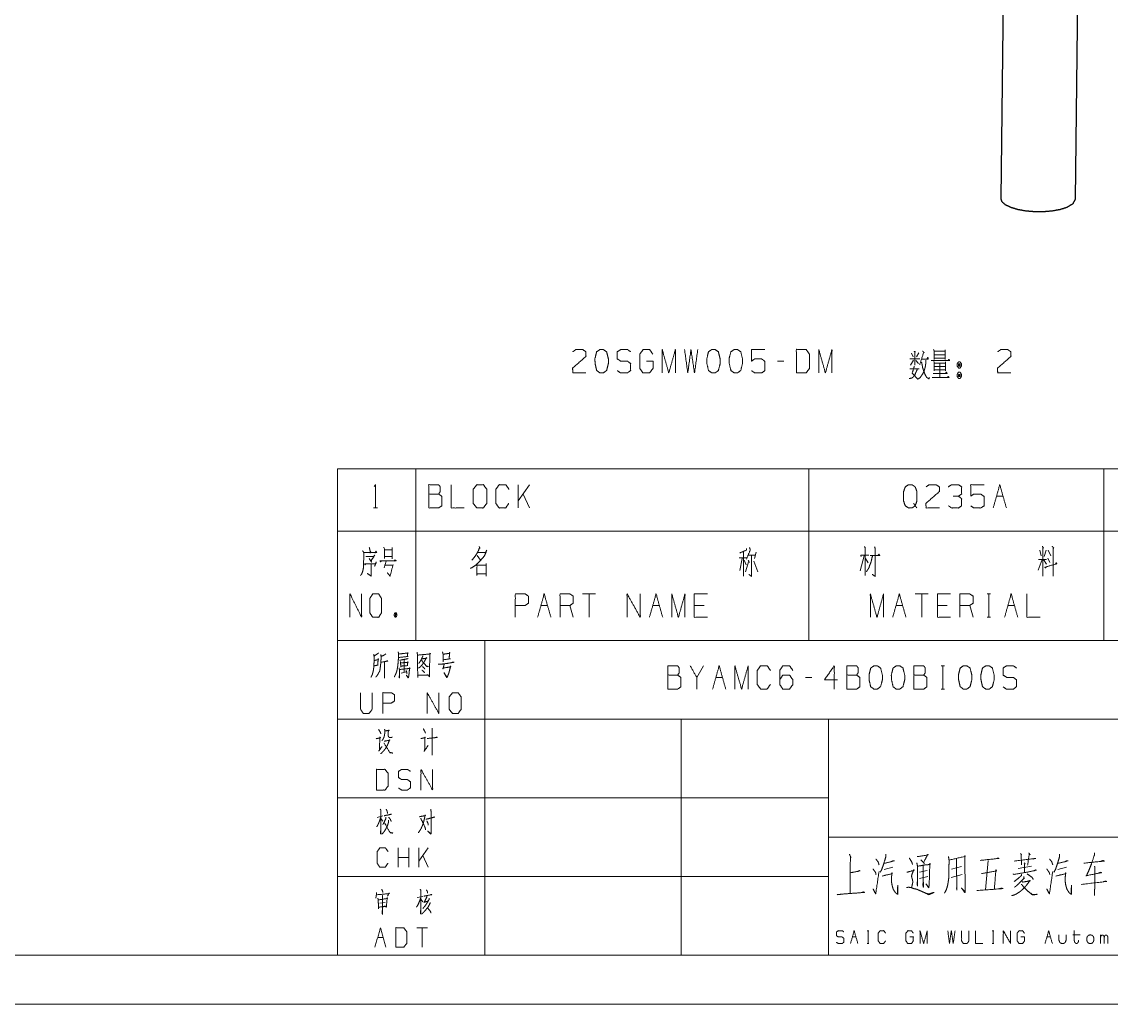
# Model space of a CAD drawing. Header units: millimetres. Extents: x 0 to 420, y 0 to 297.
# Drawn here: x 202.9 to 313.8, y 0 to 99.9 of the extents above; entities that cross this region are included whole.
import ezdxf

# ---------------------------------------------------------------- set-up
doc = ezdxf.new("R2010")
doc.units = ezdxf.units.MM
doc.layers.add('101', color=7, linetype='Continuous', true_color=0xffffff)

msp = doc.modelspace()

# ---------------------------------------------------------------- linework, layer by layer
at = {"layer": '101', "color": 92, "linetype": 'Continuous', "lineweight": 25}
for p, q in [((310.11, 81.88), (311.23, 174.32)), ((303.62, 174.02), (302.51, 81.97))]:
    msp.add_line(p, q, dxfattribs=at)
at = {"layer": '101', "color": 72, "linetype": 'Continuous', "lineweight": 18}
for p, q in [((280.45, 65.42), (279.78, 65.42)), ((293.63, 65.52), (293.32, 65.02)), ((293.44, 66.22), (293.6, 65.87)), ((293.86, 65.5), (294.15, 65.17)), ((294.18, 66.27), (293.95, 65.87)), ((293.28, 64.65), (294.2, 64.65)), ((235, 54.46), (243, 54.46)), ((235, 54.46), (235, 48.11)), ((243, 54.46), (243, 48.11)), ((243, 54.46), (283, 54.46)), ((283, 54.46), (283, 48.11)), ((283, 54.46), (313, 54.46)), ((313, 54.46), (313, 48.11)), ((313, 54.46), (338, 54.46)), ((254.57, 52.85), (253.41, 51.2)), ((253.41, 50.48), (253.41, 52.85)), ((254.57, 50.48), (253.9, 51.9)), ((302.09, 51.68), (302.76, 51.68)), ((238.67, 50.48), (239.09, 50.48)), ((235, 48.11), (243, 48.11)), ((235, 48.11), (235, 37)), ((243, 48.11), (243, 37)), ((243, 48.11), (283, 48.11)), ((283, 48.11), (283, 37)), ((283, 48.11), (313, 48.11)), ((313, 48.11), (313, 37)), ((313, 48.11), (338, 48.11)), ((239.76, 46.22), (240.58, 46.22)), ((239.76, 45.53), (240.58, 45.53)), ((240.59, 46.45), (240.59, 45.3)), ((249.23, 45.65), (249.55, 45.17)), ((276.35, 46.08), (276.35, 43.55)), ((276.78, 45.68), (277.56, 45.68)), ((277.63, 45.98), (277.45, 45.35)), ((288.6, 45.62), (288.21, 44.08)), ((306.49, 46.18), (306.62, 45.6)), ((307.15, 46.18), (306.94, 45.53)), ((307.33, 46.2), (307.61, 45.62)), ((239.95, 45.08), (239.76, 44.38)), ((239.81, 44.65), (240.59, 44.65)), ((275.88, 45.4), (276.64, 45.4)), ((276.21, 45.35), (275.95, 44.13)), ((276.39, 45.17), (276.6, 44.7)), ((276.87, 45.12), (276.55, 44)), ((276.8, 45.17), (276.94, 44.95)), ((277.38, 45.08), (277.79, 43.98)), ((288.74, 45.35), (289.04, 44.9)), ((306.72, 45.25), (306.32, 44.17)), ((306.37, 45.25), (307.18, 45.25)), ((306.87, 45.25), (307.18, 44.77)), ((307.31, 45.37), (307.52, 44.92)), ((261.28, 41.74), (259.94, 41.74)), ((260.61, 41.74), (260.61, 39.36)), ((295.14, 41.74), (293.8, 41.74)), ((294.47, 41.74), (294.47, 39.36)), ((301.12, 41.74), (301.46, 41.74)), ((301.3, 41.74), (301.3, 39.36)), ((255.72, 40.56), (256.39, 40.56)), ((259, 39.36), (258.67, 40.56)), ((267.1, 40.56), (267.77, 40.56)), ((272.33, 40.56), (271.32, 40.56)), ((291.86, 40.56), (292.53, 40.56)), ((297.08, 40.56), (296.08, 40.56)), ((299.7, 39.36), (299.36, 40.56)), ((303.24, 40.56), (303.91, 40.56)), ((240.85, 39.81), (240.99, 39.39)), ((301.12, 39.36), (301.46, 39.36)), ((235, 37), (243, 37)), ((243, 37), (283, 37)), ((283, 37), (313, 37)), ((313, 37), (338, 37)), ((241.79, 35.05), (241.78, 33.74)), ((272.25, 34.43), (271.58, 33.25)), ((296.45, 34.43), (296.78, 34.43)), ((296.62, 34.43), (296.62, 32.05)), ((241.5, 33.66), (242.04, 33.81)), ((273.52, 33.25), (274.2, 33.25)), ((283.3, 33.25), (282.63, 33.25)), ((296.45, 32.05), (296.78, 32.05)), ((239.62, 19.15), (239.06, 19.01)), ((239.43, 18.9), (239.63, 18.63)), ((241.17, 13.94), (241.17, 15.91)), ((242.28, 13.94), (242.28, 15.91)), ((244.25, 15.91), (243.29, 14.54)), ((243.29, 13.94), (243.29, 15.91)), ((242.28, 14.94), (241.17, 14.94)), ((244.25, 13.94), (243.7, 15.12)), ((301.25, 14.63), (300.98, 11.62)), ((290.64, 13.69), (291.54, 13.94)), ((294.25, 13.42), (295.03, 13.59)), ((298.54, 14.01), (297.49, 13.73)), ((304.3, 13.8), (305.66, 14.04)), ((308.32, 13.69), (309.22, 13.94)), ((294.25, 12.8), (295.08, 13)), ((297.47, 12.9), (298.59, 13.18)), ((239.32, 10.28), (239.85, 10.36)), ((243.7, 10.96), (243.12, 10.84)), ((243.49, 10.67), (243.68, 10.43)), ((244.18, 7.77), (243.07, 7.77)), ((243.62, 7.77), (243.62, 5.8)), ((239.1, 6.79), (239.66, 6.79)), ((287.41, 6.84), (287.78, 6.84)), ((288.91, 7.48), (289.1, 7.48)), ((289.01, 7.48), (289.01, 6.17)), ((301.64, 7.48), (301.83, 7.48)), ((301.74, 7.48), (301.74, 6.17)), ((307.21, 6.84), (307.58, 6.84)), ((309.85, 7.04), (310.59, 7.04)), ((312.68, 6.17), (312.68, 7.04)), ((288.91, 6.17), (289.1, 6.17)), ((301.64, 6.17), (301.83, 6.17))]:
    msp.add_line(p, q, dxfattribs=at)
at = {"layer": '101', "color": 133, "linetype": 'Continuous', "lineweight": 18}
for p, q in [((235, 37), (415, 37)), ((235, 37), (235, 5)), ((250, 37), (250, 5)), ((235, 29), (415, 29)), ((270, 29), (270, 5)), ((285, 29), (285, 5)), ((235, 21), (285, 21)), ((285, 17), (394, 17)), ((235, 13), (285, 13)), ((25, 5), (415, 5)), ((235, 5), (415, 5)), ((0, 0), (420, 0))]:
    msp.add_line(p, q, dxfattribs=at)
at = {"layer": '101', "color": 92, "linetype": 'Continuous', "lineweight": 25}
for points, knots in [([(302.51, 81.97), (302.62, 81.66), (302.96, 81.35), (303.5, 81.09), (304.21, 80.87), (305.04, 80.72), (305.96, 80.64), (306.89, 80.64), (307.79, 80.72), (308.6, 80.87), (309.27, 81.08)], [0, 0, 0.046432, 0.108499, 0.191206, 0.293221, 0.410259, 0.536472, 0.665184, 0.789516, 0.902959, 1, 1]), ([(309.27, 81.08), (309.89, 81.46), (310.11, 81.88)], [0, 0, 0.601871, 1, 1])]:
    msp.add_open_spline(points, degree=1, knots=knots, dxfattribs=at)
at = {"layer": '101', "color": 72, "linetype": 'Continuous', "lineweight": 18}
for points, knots in [([(258.96, 66.37), (259.27, 66.6), (259.96, 66.6), (260.3, 66.37), (260.3, 65.9), (258.94, 64.7), (258.96, 64.22), (260.3, 64.22)], [0, 0, 0.069691, 0.192979, 0.265274, 0.350227, 0.674741, 0.759752, 1, 1]), ([(262.06, 64.22), (262.4, 64.47), (262.58, 65.17), (262.58, 65.65), (262.4, 66.37), (262.06, 66.6), (261.73, 66.6), (261.39, 66.37), (261.21, 65.65), (261.23, 65.17), (261.39, 64.47), (261.73, 64.22), (262.06, 64.22)], [0, 0, 0.067524, 0.18397, 0.260583, 0.380943, 0.446139, 0.500306, 0.565503, 0.685862, 0.762528, 0.878309, 0.945833, 1, 1]), ([(263.49, 64.45), (263.83, 64.22), (264.52, 64.22), (264.85, 64.47), (264.85, 65.17), (264.52, 65.42), (263.84, 65.42), (263.49, 65.65), (263.49, 66.37), (263.84, 66.6), (264.52, 66.6), (264.85, 66.37)], [0, 0, 0.068037, 0.184056, 0.254519, 0.372335, 0.442798, 0.555842, 0.62637, 0.748394, 0.818922, 0.931966, 1, 1]), ([(266.46, 65.42), (267.13, 65.42), (267.13, 64.7), (266.79, 64.22), (266.1, 64.22), (265.77, 64.7), (265.77, 66.12), (266.12, 66.6), (266.78, 66.6), (267.11, 66.12)], [0, 0, 0.103295, 0.214795, 0.304261, 0.410274, 0.49974, 0.718895, 0.809957, 0.910534, 1, 1]), ([(268.06, 64.22), (268.06, 66.6), (268.73, 64.22), (269.41, 66.6), (269.41, 64.22)], [0, 0, 0.245192, 0.5, 0.754808, 1, 1]), ([(270.34, 66.6), (270.66, 64.22), (270.99, 66.6), (271.35, 64.22), (271.68, 66.6)], [0, 0, 0.249745, 0.499742, 0.750003, 1, 1]), ([(273.45, 64.22), (273.78, 64.47), (273.96, 65.17), (273.96, 65.65), (273.78, 66.37), (273.45, 66.6), (273.11, 66.6), (272.77, 66.37), (272.6, 65.65), (272.61, 65.17), (272.77, 64.47), (273.11, 64.22), (273.45, 64.22)], [0, 0, 0.067524, 0.18397, 0.260583, 0.380943, 0.446139, 0.500306, 0.565503, 0.685862, 0.762528, 0.878309, 0.945833, 1, 1]), ([(275.72, 64.22), (276.06, 64.47), (276.23, 65.17), (276.23, 65.65), (276.06, 66.37), (275.72, 66.6), (275.39, 66.6), (275.05, 66.37), (274.87, 65.65), (274.89, 65.17), (275.05, 64.47), (275.39, 64.22), (275.72, 64.22)], [0, 0, 0.067527, 0.183972, 0.260584, 0.380943, 0.446142, 0.500305, 0.565505, 0.685864, 0.762529, 0.87831, 0.945837, 1, 1]), ([(277.15, 64.45), (277.49, 64.22), (278.18, 64.22), (278.51, 64.45), (278.51, 65.4), (278.18, 65.65), (277.49, 65.65), (277.15, 65.42), (277.15, 66.6), (278.51, 66.6)], [0, 0, 0.062229, 0.168343, 0.230572, 0.376815, 0.441266, 0.54738, 0.609609, 0.790488, 1, 1]), ([(281.72, 64.22), (282.71, 64.22), (283.06, 64.7), (283.06, 66.12), (282.71, 66.6), (281.72, 66.6), (281.72, 64.22)], [0, 0, 0.142134, 0.22716, 0.43179, 0.516817, 0.658951, 1, 1]), ([(284, 64.22), (284, 66.6), (284.67, 64.22), (285.34, 66.6), (285.34, 64.22)], [0, 0, 0.245192, 0.5, 0.754808, 1, 1]), ([(295.66, 66.62), (295.75, 66.45), (295.75, 65.6), (295.75, 65.72), (296.85, 65.72), (296.85, 65.57), (296.85, 66.55), (296.85, 66.42), (295.75, 66.42), (296.85, 66.42), (296.85, 66.05), (295.75, 66.05)], [0, 0, 0.027307, 0.145701, 0.163112, 0.315748, 0.336642, 0.472446, 0.489857, 0.642494, 0.795131, 0.847363, 1, 1]), ([(302.21, 66.37), (302.53, 66.6), (303.22, 66.6), (303.55, 66.37), (303.55, 65.9), (302.19, 64.7), (302.21, 64.22), (303.55, 64.22)], [0, 0, 0.069691, 0.192976, 0.265274, 0.350227, 0.67474, 0.759752, 1, 1]), ([(293.69, 66.42), (293.85, 66.35), (293.77, 66.4), (293.77, 65), (293.77, 65.65), (293.28, 65.65), (294.27, 65.65)], [0, 0, 0.046313, 0.069116, 0.437816, 0.608997, 0.739331, 1, 1]), ([(294.89, 65.52), (294.89, 65.22), (294.85, 64.9), (294.76, 64.55), (294.62, 64.2), (294.46, 63.95), (294.29, 63.72), (294.04, 63.57)], [0, 0, 0.134096, 0.280225, 0.441583, 0.610311, 0.742764, 0.870658, 1, 1]), ([(294.57, 66.45), (294.73, 66.27), (294.68, 66.32), (294.27, 65.05)], [0, 0, 0.143533, 0.187766, 1, 1]), ([(294.53, 65.62), (295.14, 65.62), (295.1, 65.82), (295.03, 65.7)], [0, 0, 0.634144, 0.848464, 1, 1]), ([(295.43, 65.47), (297.32, 65.47), (297.24, 65.62), (297.15, 65.47)], [0, 0, 0.844518, 0.922256, 1, 1]), ([(294.02, 64.57), (293.88, 64.27), (293.79, 64.05), (293.63, 63.82), (293.47, 63.7), (293.21, 63.65)], [0, 0, 0.251052, 0.434037, 0.642625, 0.795759, 1, 1]), ([(293.72, 64.9), (293.51, 64.2), (294.04, 63.62)], [0, 0, 0.48324, 1, 1]), ([(294.46, 65.3), (294.52, 65.05), (294.57, 64.75), (294.68, 64.4), (294.82, 64.05), (294.98, 63.77), (295.21, 63.6), (295.26, 63.77)], [0, 0, 0.122115, 0.267686, 0.442437, 0.622811, 0.774611, 0.912622, 1, 1]), ([(295.72, 65.37), (295.75, 65.25), (295.75, 64.42), (295.75, 64.55), (296.88, 64.55), (296.88, 64.42), (296.88, 65.35), (296.88, 65.22), (295.75, 65.22), (295.75, 64.87), (296.88, 64.87), (296.32, 64.87), (296.32, 65.22), (296.32, 63.72), (296.32, 64.17), (295.64, 64.17), (297.06, 64.17), (296.97, 64.32), (296.9, 64.17)], [0, 0, 0.011506, 0.084582, 0.095654, 0.195851, 0.206923, 0.288857, 0.299929, 0.400126, 0.431128, 0.531325, 0.581425, 0.612426, 0.745291, 0.78515, 0.844642, 0.96989, 0.985312, 1, 1]), ([(298.38, 65.35), (298.22, 65.35), (298.08, 65.15), (298.08, 64.92), (298.22, 64.72), (298.38, 64.72), (298.52, 64.92), (298.52, 65.15), (298.38, 65.35)], [0, 0, 0.091012, 0.231148, 0.359873, 0.500007, 0.591019, 0.731146, 0.859871, 1, 1]), ([(298.22, 64.92), (298.38, 64.92), (298.22, 65.15), (298.22, 64.92)], [0, 0, 0.241164, 0.658904, 1, 1]), ([(298.38, 64.92), (298.38, 65.15), (298.22, 65.15)], [0, 0, 0.585813, 1, 1]), ([(295.54, 63.77), (297.25, 63.77), (297.16, 63.87), (297.09, 63.72)], [0, 0, 0.851379, 0.917654, 1, 1]), ([(298.52, 64.07), (298.38, 64.3), (298.22, 64.3), (298.08, 64.07), (298.08, 63.87), (298.22, 63.65), (298.38, 63.65), (298.52, 63.87), (298.52, 64.07)], [0, 0, 0.149195, 0.23851, 0.387712, 0.5, 0.649202, 0.738517, 0.887712, 1, 1]), ([(298.38, 64.07), (298.22, 64.07), (298.38, 63.87), (298.38, 64.07)], [0, 0, 0.258824, 0.674604, 1, 1]), ([(298.22, 64.07), (298.22, 63.87), (298.38, 63.87)], [0, 0, 0.556976, 1, 1]), ([(238.74, 52.65), (238.88, 52.85), (238.88, 50.48)], [0, 0, 0.093491, 1, 1]), ([(244.3, 51.9), (244.3, 52.85), (245.31, 52.85), (245.47, 52.63), (245.47, 52.15), (245.31, 51.9), (244.3, 51.9), (244.3, 50.48), (245.29, 50.48), (245.62, 50.7), (245.62, 51.68), (245.31, 51.9)], [0, 0, 0.115917, 0.238846, 0.272468, 0.330427, 0.366584, 0.489512, 0.663388, 0.78416, 0.833484, 0.952452, 1, 1]), ([(246.58, 52.85), (246.58, 50.48), (247.92, 50.48)], [0, 0, 0.638733, 1, 1]), ([(249.19, 50.48), (249.86, 50.48), (250.2, 50.95), (250.2, 52.38), (249.86, 52.85), (249.19, 52.85), (248.83, 52.38), (248.83, 50.95), (249.19, 50.48)], [0, 0, 0.102684, 0.191619, 0.409477, 0.498411, 0.601095, 0.691619, 0.909477, 1, 1]), ([(252.45, 50.95), (252.12, 50.48), (251.46, 50.48), (251.13, 50.95), (251.13, 52.38), (251.46, 52.85), (252.14, 52.85), (252.47, 52.38)], [0, 0, 0.11457, 0.243368, 0.357935, 0.638584, 0.753151, 0.88543, 1, 1]), ([(293.65, 50.95), (293.81, 50.7), (293.48, 50.48), (293.14, 50.48), (292.8, 50.7), (292.63, 51.18), (292.63, 52.15), (292.8, 52.63), (293.14, 52.85), (293.48, 52.85), (293.81, 52.63), (293.99, 52.15), (293.99, 51.2), (293.81, 50.7), (293.99, 50.48)], [0, 0, 0.043279, 0.102317, 0.151367, 0.210407, 0.284429, 0.426831, 0.500853, 0.559894, 0.608944, 0.667982, 0.742004, 0.880755, 0.958211, 1, 1]), ([(294.92, 52.63), (295.24, 52.85), (295.93, 52.85), (296.27, 52.63), (296.27, 52.15), (294.9, 50.95), (294.92, 50.48), (296.27, 50.48)], [0, 0, 0.069691, 0.192979, 0.265274, 0.350227, 0.674741, 0.759752, 1, 1]), ([(298.21, 51.68), (298.54, 51.9), (298.54, 52.63), (298.21, 52.85), (297.52, 52.85), (297.18, 52.63)], [0, 0, 0.153872, 0.429851, 0.583723, 0.846122, 1, 1]), ([(299.46, 50.7), (299.79, 50.48), (300.48, 50.48), (300.82, 50.7), (300.82, 51.65), (300.48, 51.9), (299.79, 51.9), (299.46, 51.68), (299.46, 52.85), (300.82, 52.85)], [0, 0, 0.062229, 0.168345, 0.230571, 0.376816, 0.441264, 0.547379, 0.609609, 0.79049, 1, 1]), ([(297.2, 50.7), (297.52, 50.48), (298.21, 50.48), (298.54, 50.7), (298.54, 51.43), (298.21, 51.68), (297.69, 51.68)], [0, 0, 0.124123, 0.34369, 0.472445, 0.703376, 0.836727, 1, 1]), ([(306.76, 46.58), (306.87, 46.38), (306.81, 46.45), (306.81, 43.55)], [0, 0, 0.070344, 0.098885, 1, 1]), ([(307.75, 46.58), (307.93, 46.38), (307.86, 46.45), (307.86, 43.53)], [0, 0, 0.081006, 0.11229, 1, 1]), ([(237.56, 46.13), (237.69, 45.95), (237.66, 44.45), (237.59, 44.08), (237.48, 43.78), (237.34, 43.6)], [0, 0, 0.081566, 0.649824, 0.793832, 0.914832, 1, 1]), ([(237.7, 45.95), (239.01, 45.95), (238.93, 46.08), (238.85, 45.9)], [0, 0, 0.79327, 0.883171, 1, 1]), ([(237.89, 45.55), (238.71, 45.55), (238.8, 45.68), (238.41, 45.08), (238.5, 44.95), (238.22, 45.35)], [0, 0, 0.349352, 0.41636, 0.723317, 0.790325, 1, 1]), ([(238.25, 46.45), (238.36, 46), (238.39, 46.08), (238.35, 45.9)], [0, 0, 0.638265, 0.750293, 1, 1]), ([(239.7, 46.47), (239.78, 46.38), (239.78, 45.35)], [0, 0, 0.110318, 1, 1]), ([(249.32, 45.95), (250.08, 45.95), (250.2, 46.18), (249.97, 45.6), (249.55, 45.12), (249.14, 44.7), (248.56, 44.33)], [0, 0, 0.213824, 0.286066, 0.460275, 0.639447, 0.80491, 1, 1]), ([(249.43, 46.55), (249.53, 46.38), (249.48, 46.45), (249.28, 45.98), (249.05, 45.62), (248.7, 45.17)], [0, 0, 0.113643, 0.164652, 0.449685, 0.682203, 1, 1]), ([(276.64, 46.35), (276.64, 46.2), (275.95, 45.9)], [0, 0, 0.166335, 1, 1]), ([(276.94, 46.47), (277.03, 46.22), (276.64, 45.28)], [0, 0, 0.205285, 1, 1]), ([(277.15, 45.68), (277.15, 43.53), (276.87, 43.73)], [0, 0, 0.861245, 1, 1]), ([(288.3, 45.53), (288.28, 45.68), (289.1, 45.68)], [0, 0, 0.156667, 1, 1]), ([(288.64, 46.55), (288.71, 46.45), (288.71, 43.6)], [0, 0, 0.041199, 1, 1]), ([(289.47, 45.62), (289.4, 45.37), (289.36, 45.15), (289.29, 44.9), (289.18, 44.65), (289.1, 44.38), (288.95, 44.17), (288.85, 43.98)], [0, 0, 0.146031, 0.274053, 0.420084, 0.572724, 0.735083, 0.872755, 1, 1]), ([(289.22, 45.65), (290.21, 45.65), (290.12, 45.78), (290.01, 45.65)], [0, 0, 0.757413, 0.874554, 1, 1]), ([(289.68, 46.53), (289.73, 46.38), (289.73, 43.53), (289.43, 43.73)], [0, 0, 0.047209, 0.892896, 1, 1]), ([(237.91, 44.83), (237.81, 44.7), (237.77, 44.8), (238.91, 44.8), (238.96, 45), (238.79, 44.55)], [0, 0, 0.074524, 0.127161, 0.67261, 0.770465, 1, 1]), ([(238.44, 44.83), (238.44, 43.55), (238.03, 43.83)], [0, 0, 0.721581, 1, 1]), ([(239.46, 45.08), (239.41, 45), (239.32, 45.12), (240.97, 45.12), (240.87, 45.2), (240.76, 45.08)], [0, 0, 0.040633, 0.112439, 0.86841, 0.923643, 1, 1]), ([(240.67, 44.73), (240.37, 43.55), (240.07, 43.9)], [0, 0, 0.725031, 1, 1]), ([(249.16, 44.8), (249.21, 44.73), (249.21, 43.6), (249.21, 43.78), (250.15, 43.78), (250.15, 43.55), (250.15, 44.83), (250.15, 44.65), (249.25, 44.65)], [0, 0, 0.018725, 0.248079, 0.283757, 0.474741, 0.520613, 0.780549, 0.816226, 1, 1]), ([(307.15, 44.5), (307.1, 44.38), (306.99, 44.45), (308.23, 44.8), (308.17, 44.92), (308.1, 44.77)], [0, 0, 0.073272, 0.143369, 0.837239, 0.91051, 1, 1]), ([(236.28, 39.36), (236.28, 41.74), (237.47, 39.36), (237.47, 41.74)], [0, 0, 0.320621, 0.679379, 1, 1]), ([(238.6, 39.36), (239.2, 39.36), (239.5, 39.84), (239.5, 41.26), (239.2, 41.74), (238.6, 41.74), (238.29, 41.26), (238.29, 39.84), (238.6, 39.36)], [0, 0, 0.094594, 0.183574, 0.409674, 0.498654, 0.593248, 0.683574, 0.909674, 1, 1]), ([(253.11, 39.36), (253.11, 41.74), (254.11, 41.74), (254.45, 41.51), (254.45, 40.79), (254.1, 40.56), (253.11, 40.56)], [0, 0, 0.401146, 0.571314, 0.639588, 0.762043, 0.832817, 1, 1]), ([(257.66, 39.36), (257.66, 41.74), (258.67, 41.74), (259, 41.51), (259, 40.79), (258.67, 40.56), (257.66, 40.56)], [0, 0, 0.400952, 0.571034, 0.639278, 0.761674, 0.829918, 1, 1]), ([(264.49, 39.36), (264.49, 41.74), (265.83, 39.36), (265.83, 41.74)], [0, 0, 0.317574, 0.682426, 1, 1]), ([(269.04, 39.36), (269.04, 41.74), (269.71, 39.36), (270.38, 41.74), (270.38, 39.36)], [0, 0, 0.245192, 0.5, 0.754808, 1, 1]), ([(272.66, 39.36), (271.32, 39.36), (271.32, 41.74), (272.66, 41.74)], [0, 0, 0.26539, 0.73461, 1, 1]), ([(289.25, 39.36), (289.25, 41.74), (289.92, 39.36), (290.59, 41.74), (290.59, 39.36)], [0, 0, 0.245192, 0.5, 0.754808, 1, 1]), ([(297.42, 39.36), (296.08, 39.36), (296.08, 41.74), (297.42, 41.74)], [0, 0, 0.26539, 0.73461, 1, 1]), ([(298.35, 39.36), (298.35, 41.74), (299.36, 41.74), (299.7, 41.51), (299.7, 40.79), (299.36, 40.56), (298.35, 40.56)], [0, 0, 0.400952, 0.571034, 0.639278, 0.761674, 0.829918, 1, 1]), ([(305.18, 41.74), (305.18, 39.36), (306.53, 39.36)], [0, 0, 0.638733, 1, 1]), ([(240.85, 39.39), (240.99, 39.39), (241.07, 39.61), (240.99, 39.81), (240.85, 39.81), (240.77, 39.61), (240.85, 39.39), (240.99, 39.81)], [0, 0, 0.086283, 0.23189, 0.363169, 0.449452, 0.580731, 0.726338, 1, 1]), ([(239.2, 35.73), (239.14, 35.69), (238.72, 35.4), (238.69, 35.58), (238.73, 35.4), (238.73, 34.83), (238.72, 34.47), (238.7, 34.23), (238.67, 33.99), (238.62, 33.77), (238.56, 33.55), (238.48, 33.39), (238.42, 33.26)], [0, 0, 0.024363, 0.186803, 0.243942, 0.302154, 0.485023, 0.597668, 0.675195, 0.753199, 0.825098, 0.898191, 0.953346, 1, 1]), ([(239.94, 35.64), (239.69, 35.47), (239.45, 35.4), (239.42, 35.58), (239.45, 35.31), (239.44, 35.05), (239.42, 34.76), (239.4, 34.52), (239.37, 34.3), (239.34, 34.05), (239.3, 33.88), (239.22, 33.74), (239.14, 33.59), (239.06, 33.46), (238.98, 33.35), (238.9, 33.26)], [0, 0, 0.096323, 0.172941, 0.229419, 0.31342, 0.396988, 0.487497, 0.564126, 0.634338, 0.711439, 0.768976, 0.817389, 0.871907, 0.92032, 0.962889, 1, 1]), ([(241.2, 35.84), (241.21, 35.64), (241.21, 35.29), (241.2, 34.96), (241.18, 34.74), (241.15, 34.45), (241.11, 34.21), (241.06, 33.94), (241, 33.74), (240.92, 33.55), (240.79, 33.3)], [0, 0, 0.076501, 0.212087, 0.339339, 0.424292, 0.535104, 0.630036, 0.733301, 0.813244, 0.895184, 1, 1]), ([(241.25, 35.62), (242.21, 35.73), (242.17, 35.78), (242.12, 35.38), (242.2, 35.38), (241.23, 35.27)], [0, 0, 0.39108, 0.416924, 0.577585, 0.60892, 1, 1]), ([(243.12, 35.8), (243.15, 35.51), (243.18, 33.24), (243.17, 33.48), (244.27, 33.48), (244.2, 33.5), (244.04, 33.48)], [0, 0, 0.069512, 0.617083, 0.675676, 0.942511, 0.962039, 1, 1]), ([(243.17, 35.51), (244.48, 35.64), (244.43, 35.71), (244.4, 35.51), (244.38, 33.52), (244.37, 33.3), (244.26, 33.48)], [0, 0, 0.32813, 0.348326, 0.398409, 0.893176, 0.948286, 1, 1]), ([(243.68, 35.49), (243.68, 35.38), (243.54, 35.05), (243.37, 34.78), (243.29, 34.67)], [0, 0, 0.119857, 0.510439, 0.853216, 1, 1]), ([(245.69, 35.86), (245.76, 35.6), (245.76, 34.83), (245.76, 35.03), (246.51, 35.14), (246.38, 35.14), (246.41, 35.69), (246.43, 35.78), (246.46, 35.71), (246.35, 35.69), (245.76, 35.6)], [0, 0, 0.076615, 0.294118, 0.350048, 0.563217, 0.598361, 0.753969, 0.779212, 0.799823, 0.831203, 1, 1]), ([(238.76, 34.41), (238.8, 34.43), (239.15, 34.5), (239.11, 34.47), (239.15, 35.16), (239.19, 35.07), (238.75, 34.96)], [0, 0, 0.022681, 0.239273, 0.269981, 0.676983, 0.732557, 1, 1]), ([(239.44, 34.78), (240.14, 34.92), (240.09, 34.94), (240.01, 34.89)], [0, 0, 0.834819, 0.895271, 1, 1]), ([(239.79, 34.83), (239.79, 33.19), (239.78, 33.3), (239.79, 33.48)], [0, 0, 0.849785, 0.907773, 1, 1]), ([(242.2, 35.18), (242.15, 35.14), (241.76, 35.07), (241.54, 35.03), (241.34, 34.98)], [0, 0, 0.07226, 0.516589, 0.766867, 1, 1]), ([(241.42, 34.87), (241.43, 34.72), (241.46, 34.27), (241.45, 34.39), (242.18, 34.45), (242.12, 34.45), (242.17, 34.85), (242.2, 34.78), (241.43, 34.72)], [0, 0, 0.056492, 0.217482, 0.258029, 0.525926, 0.548635, 0.694164, 0.720796, 1, 1]), ([(243.6, 35.16), (243.66, 35.14), (244.1, 35.2), (244.06, 35.27), (243.85, 34.85), (243.7, 34.63), (243.56, 34.45), (243.42, 34.3), (243.26, 34.19)], [0, 0, 0.033928, 0.260451, 0.302015, 0.540804, 0.679359, 0.795007, 0.902031, 1, 1]), ([(243.57, 34.92), (243.62, 34.92), (244.1, 34.34), (244.27, 34.34), (244.1, 34.39), (244.02, 34.43)], [0, 0, 0.037884, 0.645156, 0.784053, 0.927468, 1, 1]), ([(245.27, 34.58), (245.48, 34.58), (245.88, 34.63), (246.88, 34.78), (246.77, 34.8), (246.61, 34.76)], [0, 0, 0.107045, 0.322389, 0.855631, 0.914429, 1, 1]), ([(245.87, 34.63), (245.76, 34.1), (245.72, 34.19), (246.55, 34.32), (246.51, 34.41), (246.51, 34.32), (246.41, 33.94), (246.35, 33.7), (246.27, 33.5), (246.21, 33.35), (246.16, 33.24), (246.13, 33.22), (245.85, 33.72), (246.15, 33.26)], [0, 0, 0.136367, 0.159976, 0.371153, 0.396349, 0.418608, 0.516111, 0.579315, 0.633124, 0.675136, 0.705359, 0.714999, 0.861275, 1, 1]), ([(268.64, 33.48), (268.64, 34.43), (269.64, 34.43), (269.8, 34.2), (269.8, 33.73), (269.64, 33.48), (268.64, 33.48), (268.64, 32.05), (269.62, 32.05), (269.96, 32.28), (269.96, 33.25), (269.64, 33.48)], [0, 0, 0.115917, 0.238845, 0.272468, 0.330427, 0.366583, 0.489512, 0.663388, 0.78416, 0.833484, 0.952452, 1, 1]), ([(271.58, 32.05), (271.58, 33.25), (270.91, 34.43)], [0, 0, 0.469959, 1, 1]), ([(275.46, 32.05), (275.46, 34.43), (276.14, 32.05), (276.81, 34.43), (276.81, 32.05)], [0, 0, 0.245192, 0.5, 0.754808, 1, 1]), ([(279.07, 32.53), (278.73, 32.05), (278.08, 32.05), (277.74, 32.53), (277.74, 33.95), (278.08, 34.43), (278.75, 34.43), (279.08, 33.95)], [0, 0, 0.114569, 0.243367, 0.357936, 0.638583, 0.753153, 0.885431, 1, 1]), ([(280.02, 33), (280.34, 33.48), (281.02, 33.48), (281.36, 33), (281.36, 32.53), (281.02, 32.05), (280.34, 32.05), (280.02, 32.53), (280.02, 33.95), (280.34, 34.43), (281.02, 34.43), (281.36, 33.95)], [0, 0, 0.076963, 0.16976, 0.248073, 0.312018, 0.390332, 0.483129, 0.560092, 0.751927, 0.828889, 0.921687, 1, 1]), ([(285.91, 33), (284.57, 33), (285.58, 34.43), (285.58, 32.05)], [0, 0, 0.245869, 0.565295, 1, 1]), ([(286.85, 33.48), (286.85, 34.43), (287.85, 34.43), (288.01, 34.2), (288.01, 33.73), (287.85, 33.48), (286.85, 33.48), (286.85, 32.05), (287.84, 32.05), (288.17, 32.28), (288.17, 33.25), (287.85, 33.48)], [0, 0, 0.115917, 0.238847, 0.27247, 0.330428, 0.366585, 0.489515, 0.66339, 0.784165, 0.833487, 0.952454, 1, 1]), ([(289.95, 32.05), (290.29, 32.3), (290.47, 33), (290.47, 33.48), (290.29, 34.2), (289.95, 34.43), (289.62, 34.43), (289.28, 34.2), (289.11, 33.48), (289.12, 33), (289.28, 32.3), (289.62, 32.05), (289.95, 32.05)], [0, 0, 0.067527, 0.183973, 0.260585, 0.380944, 0.446143, 0.500306, 0.565505, 0.685864, 0.762529, 0.87831, 0.945837, 1, 1]), ([(292.23, 32.05), (292.57, 32.3), (292.74, 33), (292.74, 33.48), (292.57, 34.2), (292.23, 34.43), (291.89, 34.43), (291.56, 34.2), (291.38, 33.48), (291.4, 33), (291.56, 32.3), (291.89, 32.05), (292.23, 32.05)], [0, 0, 0.067527, 0.183973, 0.260585, 0.380944, 0.446144, 0.500307, 0.565506, 0.685865, 0.76253, 0.87831, 0.945837, 1, 1]), ([(293.68, 33.48), (293.68, 34.43), (294.68, 34.43), (294.84, 34.2), (294.84, 33.73), (294.68, 33.48), (293.68, 33.48), (293.68, 32.05), (294.67, 32.05), (295, 32.28), (295, 33.25), (294.68, 33.48)], [0, 0, 0.115917, 0.238845, 0.272468, 0.330427, 0.366583, 0.489512, 0.663388, 0.78416, 0.833484, 0.952452, 1, 1]), ([(299.06, 32.05), (299.4, 32.3), (299.57, 33), (299.57, 33.48), (299.4, 34.2), (299.06, 34.43), (298.72, 34.43), (298.39, 34.2), (298.21, 33.48), (298.23, 33), (298.39, 32.3), (298.72, 32.05), (299.06, 32.05)], [0, 0, 0.067527, 0.183972, 0.260584, 0.380943, 0.446142, 0.500305, 0.565504, 0.685864, 0.762529, 0.87831, 0.945837, 1, 1]), ([(301.34, 32.05), (301.67, 32.3), (301.85, 33), (301.85, 33.48), (301.67, 34.2), (301.34, 34.43), (301, 34.43), (300.66, 34.2), (300.49, 33.48), (300.51, 33), (300.66, 32.3), (301, 32.05), (301.34, 32.05)], [0, 0, 0.067527, 0.183973, 0.260585, 0.380944, 0.446143, 0.500306, 0.565505, 0.685864, 0.762529, 0.87831, 0.945837, 1, 1]), ([(302.76, 32.28), (303.1, 32.05), (303.79, 32.05), (304.13, 32.3), (304.13, 33), (303.79, 33.25), (303.12, 33.25), (302.76, 33.48), (302.76, 34.2), (303.12, 34.43), (303.79, 34.43), (304.13, 34.2)], [0, 0, 0.068034, 0.184053, 0.254519, 0.372335, 0.442801, 0.555846, 0.62637, 0.748394, 0.818919, 0.931963, 1, 1]), ([(241.29, 34.23), (241.31, 34.03), (241.32, 33.52), (241.31, 33.19), (241.29, 33.28), (241.32, 33.5)], [0, 0, 0.147471, 0.523365, 0.768668, 0.835023, 1, 1]), ([(241.32, 34.05), (242.39, 34.16), (242.35, 34.23), (242.34, 34.12), (242.29, 33.61), (242.28, 33.41), (242.21, 33.19), (242.01, 33.48), (242.23, 33.26)], [0, 0, 0.374083, 0.399749, 0.43883, 0.61759, 0.687459, 0.767887, 0.891105, 1, 1]), ([(242, 33.94), (242.06, 33.77), (242.09, 33.63)], [0, 0, 0.579215, 1, 1]), ([(243.59, 33.99), (243.79, 33.83), (243.88, 33.72)], [0, 0, 0.637944, 1, 1]), ([(243.65, 34.36), (243.82, 34.21), (243.9, 34.1)], [0, 0, 0.630834, 1, 1]), ([(237.36, 31.68), (237.36, 30), (237.64, 29.58), (238.23, 29.58), (238.54, 30), (238.54, 31.68)], [0, 0, 0.33715, 0.438599, 0.557782, 0.66285, 1, 1]), ([(239.62, 29.58), (239.62, 31.68), (240.51, 31.68), (240.81, 31.48), (240.81, 30.84), (240.49, 30.64), (239.62, 30.64)], [0, 0, 0.401145, 0.571312, 0.639588, 0.762043, 0.832818, 1, 1]), ([(244.15, 29.58), (244.15, 31.68), (245.33, 29.58), (245.33, 31.68)], [0, 0, 0.317575, 0.682425, 1, 1]), ([(246.71, 29.58), (247.3, 29.58), (247.59, 30), (247.59, 31.26), (247.3, 31.68), (246.71, 31.68), (246.39, 31.26), (246.39, 30), (246.71, 29.58)], [0, 0, 0.102684, 0.19162, 0.409478, 0.498414, 0.601098, 0.69162, 0.909478, 1, 1]), ([(239.2, 27.94), (239.39, 27.63), (239.42, 27.5)], [0, 0, 0.726452, 1, 1]), ([(239.81, 27.98), (239.82, 27.78), (239.82, 27.56), (239.79, 27.37), (239.75, 27.17), (239.68, 27.03), (239.62, 26.92), (239.54, 26.81)], [0, 0, 0.161539, 0.340478, 0.503498, 0.668955, 0.787647, 0.890428, 1, 1]), ([(239.84, 27.81), (240.26, 27.85), (240.23, 27.92), (240.18, 27.74), (240.18, 27.59), (240.18, 27.3), (240.2, 27.23), (240.23, 27.17), (240.29, 27.14), (240.37, 27.12), (240.48, 27.12), (240.54, 27.14), (240.59, 27.19)], [0, 0, 0.256861, 0.301243, 0.412007, 0.505689, 0.679669, 0.720918, 0.765306, 0.805452, 0.854617, 0.920845, 0.960991, 1, 1]), ([(243.74, 28.03), (243.93, 27.7), (243.96, 27.56)], [0, 0, 0.736529, 1, 1]), ([(244.63, 28.09), (244.65, 27.94), (244.65, 25.36), (244.63, 25.53), (244.65, 25.75)], [0, 0, 0.049515, 0.872926, 0.929447, 1, 1]), ([(238.96, 27.01), (239.39, 27.1), (239.32, 27.19), (239.31, 27.01), (239.29, 25.84), (239.21, 25.75), (239.54, 26.22)], [0, 0, 0.167422, 0.209474, 0.278414, 0.733408, 0.779231, 1, 1]), ([(239.75, 26.75), (240.35, 26.86), (240.31, 26.92), (240.17, 26.53), (240.09, 26.35), (240.01, 26.2), (239.89, 26), (239.75, 25.82), (239.6, 25.67), (239.5, 25.55), (239.4, 25.49)], [0, 0, 0.254941, 0.288363, 0.462053, 0.541623, 0.612966, 0.709673, 0.80267, 0.888733, 0.952733, 1, 1]), ([(243.51, 27.03), (243.94, 27.12), (243.91, 27.17), (243.88, 25.8), (243.82, 25.71), (244.24, 26.33)], [0, 0, 0.163595, 0.183435, 0.685805, 0.725489, 1, 1]), ([(244.15, 27.03), (245.16, 27.14), (245.1, 27.17), (244.97, 27.12)], [0, 0, 0.837047, 0.891364, 1, 1]), ([(239.73, 26.55), (239.76, 26.55), (240.34, 25.58), (240.63, 25.55), (240.34, 25.62), (240.26, 25.71)], [0, 0, 0.016597, 0.617583, 0.775731, 0.937327, 1, 1]), ([(238.98, 21.79), (239.85, 21.79), (240.17, 22.21), (240.17, 23.47), (239.85, 23.89), (238.98, 23.89), (238.98, 21.79)], [0, 0, 0.142136, 0.227161, 0.43179, 0.516816, 0.658952, 1, 1]), ([(241.23, 21.99), (241.52, 21.79), (242.13, 21.79), (242.43, 22.01), (242.43, 22.63), (242.13, 22.85), (241.54, 22.85), (241.23, 23.05), (241.23, 23.69), (241.54, 23.89), (242.13, 23.89), (242.43, 23.69)], [0, 0, 0.068036, 0.184055, 0.254519, 0.372335, 0.4428, 0.555844, 0.62637, 0.748394, 0.81892, 0.931964, 1, 1]), ([(243.51, 21.79), (243.51, 23.89), (244.69, 21.79), (244.69, 23.89)], [0, 0, 0.317575, 0.682425, 1, 1]), ([(239.41, 19.01), (239.32, 18.72), (239.22, 18.47), (239.12, 18.24), (239, 18.03)], [0, 0, 0.285939, 0.539663, 0.775435, 1, 1]), ([(239.37, 19.83), (239.44, 19.71), (239.41, 19.75), (239.41, 17.31), (239.38, 17.45), (239.41, 17.66)], [0, 0, 0.048142, 0.065074, 0.880813, 0.930182, 1, 1]), ([(239.94, 19.03), (239.92, 18.86), (239.78, 18.57), (239.68, 18.36), (239.62, 18.28)], [0, 0, 0.201933, 0.596284, 0.876828, 1, 1]), ([(239.75, 19.17), (240.49, 19.32), (240.44, 19.34), (240.36, 19.29)], [0, 0, 0.838754, 0.907252, 1, 1]), ([(239.97, 19.83), (240.06, 19.65), (240.09, 19.52), (240.09, 19.4)], [0, 0, 0.449924, 0.728677, 1, 1]), ([(240.22, 19.03), (240.39, 18.8), (240.44, 18.69), (240.49, 18.57)], [0, 0, 0.535199, 0.744449, 1, 1]), ([(243.33, 19.07), (243.98, 19.19), (243.93, 19.25), (243.89, 19.01), (243.83, 18.76), (243.77, 18.49), (243.65, 18.16), (243.52, 17.89), (243.51, 17.85), (243.39, 17.66), (243.25, 17.45)], [0, 0, 0.244428, 0.272774, 0.366789, 0.461906, 0.564547, 0.695473, 0.807142, 0.823507, 0.905515, 1, 1]), ([(243.48, 18.92), (243.87, 18.12), (243.95, 17.89), (243.96, 17.74)], [0, 0, 0.70022, 0.886543, 1, 1]), ([(244.01, 18.84), (244.05, 18.82), (244.9, 19.03), (244.84, 19.05), (244.78, 19.01)], [0, 0, 0.045965, 0.873307, 0.932104, 1, 1]), ([(244.5, 19.85), (244.53, 19.63), (244.53, 18.05), (244.55, 17.54), (244.53, 17.33), (244.52, 17.29), (244.2, 17.62), (244.52, 17.33)], [0, 0, 0.066217, 0.519982, 0.669307, 0.729162, 0.741827, 0.875056, 1, 1]), ([(240.2, 18.72), (240.22, 18.55), (240.13, 18.26), (240.04, 18.03), (239.94, 17.85), (239.76, 17.56), (239.66, 17.43), (239.53, 17.31)], [0, 0, 0.103476, 0.291956, 0.443856, 0.576191, 0.787107, 0.887318, 1, 1]), ([(239.81, 18.43), (239.85, 18.38), (240.36, 17.43), (240.64, 17.41), (240.38, 17.47), (240.3, 17.56)], [0, 0, 0.033497, 0.633662, 0.788434, 0.938664, 1, 1]), ([(244.11, 18.65), (244.24, 18.34), (244.25, 18.2)], [0, 0, 0.698424, 1, 1]), ([(240.14, 14.34), (239.87, 13.94), (239.32, 13.94), (239.05, 14.34), (239.05, 15.52), (239.32, 15.91), (239.88, 15.91), (240.16, 15.52)], [0, 0, 0.114569, 0.243366, 0.357935, 0.638584, 0.753153, 0.885431, 1, 1]), ([(287.13, 15.25), (287.27, 14.9), (287.23, 15.01), (287.2, 14.28), (287.2, 12.25), (287.18, 11.28)], [0, 0, 0.088891, 0.116032, 0.287978, 0.770794, 1, 1]), ([(289.81, 14.76), (290.03, 14.49), (290.08, 14.35), (290.13, 14.18)], [0, 0, 0.519919, 0.73571, 1, 1]), ([(290.83, 15.25), (290.83, 15.01), (290.59, 14.25), (290.42, 13.73), (290.25, 13.42)], [0, 0, 0.124612, 0.535976, 0.817159, 1, 1]), ([(290.66, 14.32), (291.71, 14.59), (291.54, 14.59), (291.37, 14.49)], [0, 0, 0.745411, 0.862774, 1, 1]), ([(293.2, 14.87), (293.47, 14.45), (293.54, 14.21)], [0, 0, 0.661595, 1, 1]), ([(294, 15.01), (295.13, 15.18), (295.1, 15.25), (294.66, 14.42), (294.37, 14.7), (294.69, 14.38), (294.74, 14.25)], [0, 0, 0.361753, 0.385074, 0.683733, 0.811934, 0.953357, 1, 1]), ([(297.2, 15.01), (297.27, 14.59), (297.25, 14.18), (297.25, 13.45), (297.22, 12.8), (297.17, 12.42), (297.1, 12.04), (296.98, 11.66), (296.88, 11.45), (296.78, 11.28)], [0, 0, 0.110336, 0.219176, 0.409317, 0.581468, 0.681885, 0.783317, 0.887931, 0.947989, 1, 1]), ([(297.27, 14.66), (298.91, 15.04), (298.86, 15.14), (298.86, 14.63), (298.88, 13.21), (298.88, 12.38), (298.91, 11.87), (298.88, 11.52), (298.88, 11.35), (298.52, 11.83), (298.86, 11.45)], [0, 0, 0.250211, 0.267275, 0.344454, 0.55544, 0.678925, 0.756189, 0.80777, 0.833496, 0.923863, 1, 1]), ([(298, 14.8), (298.05, 12.07), (298.05, 11.59), (298.03, 11.8), (298.05, 12.21)], [0, 0, 0.711345, 0.837386, 0.891777, 1, 1]), ([(300.42, 14.63), (302.34, 14.83), (302.25, 14.87), (302.08, 14.8)], [0, 0, 0.870762, 0.917258, 1, 1]), ([(303.88, 14.56), (306.08, 14.83), (305.95, 14.83), (305.81, 14.76)], [0, 0, 0.886329, 0.935184, 1, 1]), ([(304.54, 15.32), (304.64, 15.18), (304.59, 15.18), (304.64, 14.18)], [0, 0, 0.138589, 0.178592, 1, 1]), ([(305.37, 15.39), (305.51, 15.21), (305.42, 15.28), (305.25, 14.14)], [0, 0, 0.151118, 0.230947, 1, 1]), ([(307.49, 14.76), (307.71, 14.49), (307.76, 14.35), (307.81, 14.18)], [0, 0, 0.519919, 0.73571, 1, 1]), ([(308.51, 15.25), (308.51, 15.01), (308.27, 14.25), (308.1, 13.73), (307.93, 13.42)], [0, 0, 0.124612, 0.535976, 0.817159, 1, 1]), ([(308.34, 14.32), (309.39, 14.59), (309.22, 14.59), (309.05, 14.49)], [0, 0, 0.745418, 0.86277, 1, 1]), ([(310.98, 14.35), (313.05, 14.56), (312.95, 14.63), (312.68, 14.52)], [0, 0, 0.836554, 0.884532, 1, 1]), ([(312.05, 15.39), (312.05, 15.18), (311.73, 14.21), (311.51, 13.66), (311.24, 13.07), (311.2, 13.07), (312.76, 13.38), (312.66, 13.42), (312.44, 13.32)], [0, 0, 0.046524, 0.275032, 0.408545, 0.553501, 0.564465, 0.92219, 0.945453, 1, 1]), ([(287.23, 13.38), (288.2, 13.56), (288.13, 13.59), (287.96, 13.52)], [0, 0, 0.788943, 0.853361, 1, 1]), ([(289.52, 13.76), (289.74, 13.45), (289.79, 13.35), (289.83, 13.18)], [0, 0, 0.564231, 0.734008, 1, 1]), ([(289.52, 11.73), (289.79, 11.21), (290.13, 13.49)], [0, 0, 0.202025, 1, 1]), ([(290.44, 13.04), (291.49, 13.28), (291.44, 13.38), (291.42, 13.14), (291.4, 12.8), (291.4, 12.56), (291.42, 12.28), (291.52, 11.87), (291.59, 11.66), (291.69, 11.52), (291.79, 11.35), (291.91, 11.25), (292.05, 11.18), (292.03, 12.11), (292.01, 11.25)], [0, 0, 0.198341, 0.219427, 0.264158, 0.327895, 0.3724, 0.423461, 0.501845, 0.542306, 0.573453, 0.609975, 0.639452, 0.669269, 0.84099, 1, 1]), ([(292.96, 13.42), (293.74, 13.63), (293.66, 13.69), (293.59, 13.49), (293.47, 13.18), (293.44, 13.04), (293.47, 12.87), (293.54, 12.66), (293.57, 12.42), (293.49, 12.07), (293.44, 11.87)], [0, 0, 0.288064, 0.323943, 0.402265, 0.521269, 0.571261, 0.63341, 0.711732, 0.798322, 0.924133, 1, 1]), ([(293.98, 14.38), (294.05, 14.01), (294.05, 12), (294, 12.25), (294.05, 12.59)], [0, 0, 0.129595, 0.800553, 0.883167, 1, 1]), ([(294.05, 14.04), (294.93, 14.18), (295.35, 14.21), (295.3, 14.35), (295.27, 13.28), (295.25, 12.63), (295.22, 12.07), (295.2, 11.83), (294.91, 12.25)], [0, 0, 0.19844, 0.29133, 0.324006, 0.56283, 0.709269, 0.832622, 0.88681, 1, 1]), ([(294.61, 14.07), (294.61, 13.21), (294.64, 12.38), (294.64, 11.9), (294.59, 12.14), (294.64, 12.56)], [0, 0, 0.304008, 0.595981, 0.766226, 0.853067, 1, 1]), ([(300.56, 13.28), (302.1, 13.56), (302.03, 13.66), (301.86, 11.69)], [0, 0, 0.426351, 0.460965, 1, 1]), ([(303.78, 13.25), (303.86, 13.21), (303.9, 13.21), (305.15, 13.42), (306.15, 13.63), (306.08, 13.66), (305.91, 13.59)], [0, 0, 0.030219, 0.048442, 0.519512, 0.900991, 0.93121, 1, 1]), ([(304.9, 14.38), (305, 14.28), (304.95, 14.25), (304.93, 13.42)], [0, 0, 0.138047, 0.196037, 1, 1]), ([(307.2, 13.76), (307.42, 13.45), (307.47, 13.35), (307.51, 13.18)], [0, 0, 0.564239, 0.734012, 1, 1]), ([(307.2, 11.73), (307.47, 11.21), (307.81, 13.49)], [0, 0, 0.202027, 1, 1]), ([(308.12, 13.04), (309.17, 13.28), (309.12, 13.38), (309.1, 13.14), (309.08, 12.8), (309.08, 12.56), (309.1, 12.28), (309.2, 11.87), (309.27, 11.66), (309.37, 11.52), (309.47, 11.35), (309.59, 11.25), (309.73, 11.18), (309.71, 12.11), (309.68, 11.25)], [0, 0, 0.198341, 0.219426, 0.264158, 0.327895, 0.3724, 0.423461, 0.501845, 0.542305, 0.57345, 0.609972, 0.639449, 0.66927, 0.84099, 1, 1]), ([(312.07, 14.04), (312.1, 13.87), (312.07, 11.07), (312.05, 11.35), (312.07, 11.69)], [0, 0, 0.048504, 0.826565, 0.903707, 1, 1]), ([(304.69, 12.49), (304.76, 12.42), (305.54, 12.56), (305.49, 12.59), (305.2, 12.18), (305.03, 11.97), (304.83, 11.76), (304.61, 11.56), (304.37, 11.38), (304.1, 11.21), (303.88, 11.11), (303.64, 11.04)], [0, 0, 0.029336, 0.260529, 0.277957, 0.425844, 0.50411, 0.587085, 0.675092, 0.762231, 0.855274, 0.926064, 1, 1]), ([(304.61, 13.21), (304.64, 13.07), (304.59, 13.07), (304.3, 12.8), (303.9, 12.49)], [0, 0, 0.128573, 0.17333, 0.54243, 1, 1]), ([(304.86, 13), (304.9, 12.76), (304.86, 12.8), (304.51, 12.42), (304.22, 12.14), (303.93, 11.9)], [0, 0, 0.154138, 0.191518, 0.510905, 0.762591, 1, 1]), ([(305.22, 13.25), (305.71, 12.9), (305.83, 12.69)], [0, 0, 0.713213, 1, 1]), ([(310.71, 12.18), (313.29, 12.49), (313.17, 12.52), (312.95, 12.45)], [0, 0, 0.879479, 0.922284, 1, 1]), ([(238.98, 11.36), (238.98, 11.17), (238.93, 10.88), (238.9, 10.78)], [0, 0, 0.316024, 0.817546, 1, 1]), ([(238.98, 11.13), (240.3, 11.25), (240.27, 11.32), (240.1, 10.99)], [0, 0, 0.748923, 0.787787, 1, 1]), ([(239.51, 11.71), (239.6, 11.5), (239.63, 11.36)], [0, 0, 0.60334, 1, 1]), ([(243.43, 11.69), (243.49, 11.59), (243.48, 11.61), (243.48, 9.16), (243.46, 9.35), (243.48, 9.56)], [0, 0, 0.039885, 0.048389, 0.86771, 0.930393, 1, 1]), ([(243.81, 10.99), (244.63, 11.15), (244.57, 11.17), (244.46, 11.11)], [0, 0, 0.811187, 0.871426, 1, 1]), ([(244.06, 11.65), (244.16, 11.44), (244.18, 11.36), (244.16, 11.3)], [0, 0, 0.609647, 0.831592, 1, 1]), ([(285.88, 11.14), (286.47, 11.21), (287.88, 11.31), (288.64, 11.38), (288.57, 11.42), (288.3, 11.35)], [0, 0, 0.188617, 0.642502, 0.885462, 0.911348, 1, 1]), ([(292.93, 11.87), (293.13, 11.9), (293.35, 11.87), (293.66, 11.76), (293.98, 11.69), (294.44, 11.49), (294.86, 11.31), (295.18, 11.14), (295.74, 11.38), (295.18, 11.21), (294.91, 11.28)], [0, 0, 0.051192, 0.108601, 0.194771, 0.278606, 0.409731, 0.525759, 0.619013, 0.776803, 0.92843, 1, 1]), ([(300.08, 11.56), (302.74, 11.76), (302.61, 11.8), (302.39, 11.76)], [0, 0, 0.884285, 0.926313, 1, 1]), ([(304.59, 12.18), (304.66, 12.18), (304.81, 11.97), (305.34, 11.45), (305.76, 11.11), (306.22, 11.18), (305.78, 11.14), (305.59, 11.28)], [0, 0, 0.026517, 0.118384, 0.388536, 0.584008, 0.7538, 0.913392, 1, 1]), ([(239.12, 10.8), (239.15, 10.61), (239.2, 9.7), (239.19, 9.87), (239.92, 9.95), (239.83, 9.97), (239.67, 9.93)], [0, 0, 0.083431, 0.487204, 0.560752, 0.886551, 0.926463, 1, 1]), ([(239.92, 9.95), (239.98, 9.85), (240.07, 10.84), (240.1, 10.76), (239.17, 10.61)], [0, 0, 0.055629, 0.522276, 0.563362, 1, 1]), ([(239.57, 11.07), (239.6, 11.03), (239.58, 9.14), (239.55, 9.33), (239.58, 9.56)], [0, 0, 0.021551, 0.822258, 0.902418, 1, 1]), ([(243.49, 10.82), (243.36, 10.49), (243.26, 10.24), (243.17, 10.05), (243.05, 9.87)], [0, 0, 0.339096, 0.594725, 0.790666, 1, 1]), ([(244.46, 10.36), (244.41, 10.22), (244.24, 9.89), (244.06, 9.68), (243.87, 9.45), (243.71, 9.29), (243.58, 9.16)], [0, 0, 0.100504, 0.349351, 0.529547, 0.726521, 0.879827, 1, 1]), ([(244.35, 10.78), (244.34, 10.67), (244.16, 10.36), (244.15, 10.34), (244.02, 10.14), (243.87, 9.93), (243.71, 9.74)], [0, 0, 0.084867, 0.374487, 0.395069, 0.594277, 0.800098, 1, 1]), ([(244.11, 11.01), (244.09, 10.88), (243.84, 10.38), (243.81, 10.36), (244.27, 10.51)], [0, 0, 0.104845, 0.570656, 0.600711, 1, 1]), ([(244.18, 9.81), (244.47, 9.45), (244.53, 9.29), (244.44, 9.49)], [0, 0, 0.533337, 0.737998, 1, 1]), ([(238.82, 5.8), (239.38, 7.77), (239.94, 5.8)], [0, 0, 0.500001, 1, 1]), ([(240.94, 5.8), (241.76, 5.8), (242.06, 6.19), (242.06, 7.37), (241.76, 7.77), (240.94, 7.77), (240.94, 5.8)], [0, 0, 0.142137, 0.227162, 0.431791, 0.516816, 0.658952, 1, 1]), ([(285.8, 6.3), (285.99, 6.17), (286.37, 6.17), (286.55, 6.31), (286.55, 6.7), (286.37, 6.84), (286, 6.84), (285.8, 6.96), (285.8, 7.36), (286, 7.48), (286.37, 7.48), (286.55, 7.36)], [0, 0, 0.068034, 0.184057, 0.25452, 0.372334, 0.442797, 0.555846, 0.626371, 0.748393, 0.818918, 0.931966, 1, 1]), ([(290.79, 6.44), (290.6, 6.17), (290.24, 6.17), (290.05, 6.44), (290.05, 7.22), (290.24, 7.48), (290.61, 7.48), (290.8, 7.22)], [0, 0, 0.114569, 0.243366, 0.357935, 0.638584, 0.753153, 0.885431, 1, 1]), ([(293.25, 6.84), (293.62, 6.84), (293.62, 6.44), (293.44, 6.17), (293.06, 6.17), (292.87, 6.44), (292.87, 7.22), (293.07, 7.48), (293.43, 7.48), (293.61, 7.22)], [0, 0, 0.103295, 0.214796, 0.304261, 0.410274, 0.49974, 0.718896, 0.809958, 0.910535, 1, 1]), ([(294.3, 6.17), (294.3, 7.48), (294.67, 6.17), (295.04, 7.48), (295.04, 6.17)], [0, 0, 0.245192, 0.5, 0.754808, 1, 1]), ([(297.13, 7.48), (297.3, 6.17), (297.49, 7.48), (297.68, 6.17), (297.87, 7.48)], [0, 0, 0.249746, 0.499742, 0.750003, 1, 1]), ([(298.54, 7.48), (298.54, 6.44), (298.72, 6.17), (299.09, 6.17), (299.28, 6.44), (299.28, 7.48)], [0, 0, 0.337152, 0.438599, 0.557781, 0.662848, 1, 1]), ([(299.95, 7.48), (299.95, 6.17), (300.7, 6.17)], [0, 0, 0.638735, 1, 1]), ([(302.78, 6.17), (302.78, 7.48), (303.52, 6.17), (303.52, 7.48)], [0, 0, 0.317574, 0.682426, 1, 1]), ([(304.57, 6.84), (304.94, 6.84), (304.94, 6.44), (304.75, 6.17), (304.37, 6.17), (304.19, 6.44), (304.19, 7.22), (304.38, 7.48), (304.74, 7.48), (304.93, 7.22)], [0, 0, 0.103295, 0.214796, 0.304261, 0.410274, 0.49974, 0.718896, 0.809958, 0.910535, 1, 1]), ([(307.03, 6.17), (307.4, 7.48), (307.77, 6.17)], [0, 0, 0.500001, 1, 1]), ([(308.44, 7.04), (308.44, 6.52), (308.5, 6.34), (308.61, 6.22), (308.74, 6.17), (308.87, 6.17), (309.01, 6.22), (309.11, 6.34), (309.17, 6.52), (309.17, 7.04)], [0, 0, 0.242016, 0.329107, 0.404862, 0.470732, 0.529268, 0.595138, 0.670893, 0.757984, 1, 1]), ([(310.45, 6.49), (310.4, 6.3), (310.29, 6.19), (310.16, 6.19), (310.04, 6.3), (310, 6.49), (310, 7.5)], [0, 0, 0.107406, 0.190396, 0.26402, 0.350759, 0.456999, 1, 1]), ([(311.33, 6.34), (311.44, 6.22), (311.57, 6.17), (311.7, 6.17), (311.84, 6.22), (311.94, 6.34), (312, 6.52), (312, 6.71), (311.94, 6.88), (311.84, 7), (311.7, 7.04), (311.57, 7.04), (311.44, 7), (311.33, 6.88), (311.27, 6.71), (311.27, 6.52), (311.33, 6.34)], [0, 0, 0.063224, 0.118198, 0.167051, 0.222025, 0.285248, 0.357933, 0.432348, 0.5, 0.563224, 0.618198, 0.667051, 0.722025, 0.785248, 0.8529, 0.927315, 1, 1]), ([(312.68, 6.78), (312.71, 6.93), (312.81, 7.03), (312.92, 7.03), (313.02, 6.93), (313.05, 6.78), (313.05, 6.17)], [0, 0, 0.118877, 0.224452, 0.306993, 0.412569, 0.533091, 1, 1]), ([(313.05, 6.78), (313.08, 6.93), (313.18, 7.03), (313.3, 7.03), (313.39, 6.93), (313.43, 6.78), (313.43, 6.17)], [0, 0, 0.118605, 0.223938, 0.31376, 0.413913, 0.53416, 1, 1])]:
    msp.add_open_spline(points, degree=1, knots=knots, dxfattribs=at)
for points in [[(301.75, 50.48), (302.42, 52.85), (303.09, 50.48)], [(255.38, 39.36), (256.05, 41.74), (256.73, 39.36)], [(266.76, 39.36), (267.44, 41.74), (268.11, 39.36)], [(291.52, 39.36), (292.2, 41.74), (292.87, 39.36)], [(302.91, 39.36), (303.58, 41.74), (304.25, 39.36)], [(273.19, 32.05), (273.86, 34.43), (274.53, 32.05)], [(287.23, 6.17), (287.6, 7.48), (287.97, 6.17)]]:
    msp.add_open_spline(points, degree=1, dxfattribs=at)

doc.saveas('drawing.dxf')
